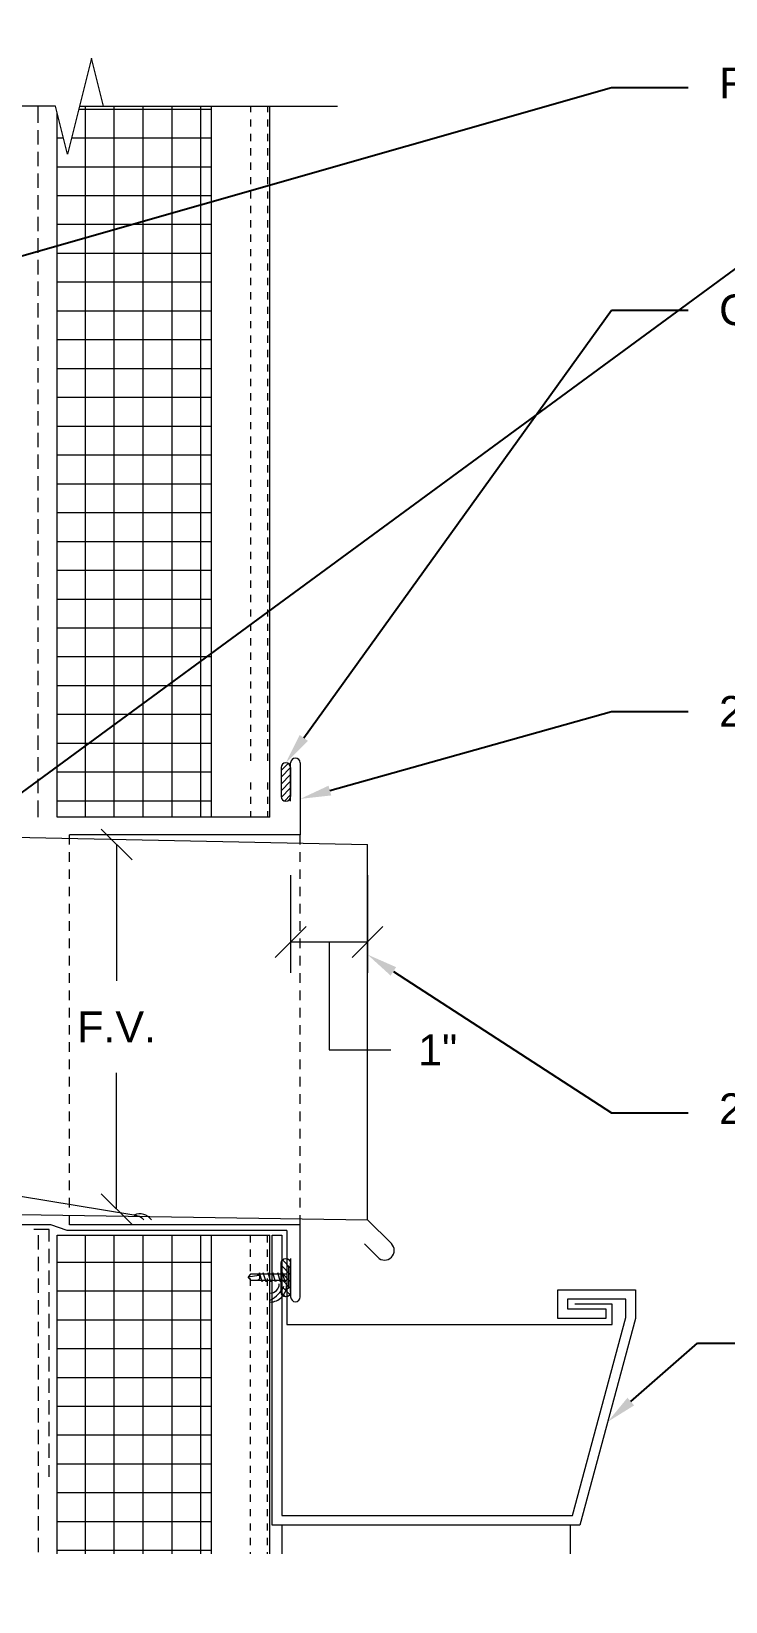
# Model space of a CAD drawing. Header units: inches. Extents: x -293 to 39679, y -468 to 198.
# Drawn here: x 127.11 to 136.13, y 16.4 to 36.83 of the extents above; entities that cross this region are included whole.
import ezdxf
from ezdxf import colors
from ezdxf.entities.mleader import LeaderData, LeaderLine
from ezdxf.enums import TextEntityAlignment as Align
from ezdxf.math import Vec2, Vec3

# ---------------------------------------------------------------- set-up
doc = ezdxf.new("R2010")
doc.units = ezdxf.units.IN
doc.header["$MEASUREMENT"] = 0
doc.linetypes.add('DASHED2', pattern=[0.375, 0.25, -0.125])
doc.layers.get('Defpoints').update_dxf_attribs({"color": 3})
for name, color, linetype, lineweight in [('NSE-By_Others', 252, 'Continuous', 0), ('NSE-Call-Outs', 51, 'Continuous', 13), ('NSE-Title', 51, 'Continuous', 9), ('nsm-Det-Dimensions', 51, 'Continuous', 9), ('nsm-Det-Obj_02_Flashing', 2, 'Continuous', 18), ('nsm-Det-Sealant', 143, 'Continuous', 13)]:
    doc.layers.add(name, color=color, linetype=linetype, lineweight=lineweight)
doc.layers.add('NSE-Detail Border', color=7, linetype='Continuous')
doc.styles.add('004 - NSSM - Standard', font='arial.ttf', dxfattribs={"height": 0.4})
doc.styles.add('008 - NSSM - Standard', font='arial.ttf', dxfattribs={"height": 0.8})
doc.styles.add('Anno - NSSM - Standard', font='arial.ttf', dxfattribs={"height": 0.1})
doc.dimstyles.new('004 - NSSM - Standard', dxfattribs={"dimtxt": 0.4, "dimasz": 0.4, "dimexe": 0.4, "dimexo": 0.4, "dimgap": 0.4, "dimtad": 0, "dimtih": 1, "dimtoh": 1, "dimdec": 4, "dimzin": 3, "dimdsep": 46, "dimlunit": 4, "dimtxsty": '004 - NSSM - Standard', "dimblk": 'OBLIQUE', "dimcen": 0.4, "dimclrd": 51, "dimclre": 51, "dimclrt": 256, "dimadec": 0, "dimazin": 0, "dimtfac": 0.7, "dimtdec": 4, "dimtmove": 1, "dimatfit": 2, "dimfxl": 1, "dimtfill": 1, "dimtfillclr": 11, "dimfrac": 1, "dimtolj": 1, "dimtzin": 0, "dimlwd": 0, "dimlwe": 0, "dimarcsym": 0})

# ---------------------------------------------------------------- blocks, each defined once
blk = doc.blocks.new('*U5')
blk.add_wipeout([(8.13, 3.2), (8.13, 0), (0, 0), (0, 11.3125), (8.1719, 11.3125), (8.1719, 0), (8.13, 0), (8.13, 10.2799), (0.0419, 10.2799), (0.0419, 3.2)])
at = {"layer": 'Defpoints', "style": '008 - NSSM - Standard'}
blk.add_attdef('DETAIL_NUMBER', text='', height=0.2179, dxfattribs=at).set_placement((0.625, 0.5668), align=Align.MIDDLE_CENTER)
at = {"layer": 'NSE-Title', "style": '004 - NSSM - Standard'}
for tag, p in [('DETAIL_DESCRIPTION', (1.1292, 0.6197)), ('ARCH_REF', (2.1968, 0.3884))]:
    blk.add_attdef(tag, p, '', height=0.1341, dxfattribs=at)
blk = doc.blocks.new('_Oblique')
at = {"color": 0, "linetype": 'ByBlock', "lineweight": -2}
blk.add_line((-0.5, -0.5), (0.5, 0.5), dxfattribs=at)
blk = doc.blocks.new('*D28')
at = {"layer": 'Defpoints', "color": 0, "transparency": 16777216}
for p in [(131.48, 26.253), (128.218, 21.509), (131.48, 21.509)]:
    blk.add_point(p, dxfattribs=at)
at = {"layer": 'nsm-Det-Dimensions', "color": 51, "lineweight": 0, "transparency": 16777216}
for p, q in [((128.218, 26.253), (128.218, 24.481)), ((128.218, 21.509), (128.218, 23.281))]:
    blk.add_line(p, q, dxfattribs=at)
at = {"layer": 'nsm-Det-Dimensions', "color": 51, "lineweight": 0, "transparency": 16777216, "xscale": 0.4, "yscale": 0.4, "zscale": 0.4}
for p, rotation in [((128.218, 26.253), 90), ((128.218, 21.509), 270)]:
    blk.add_blockref('_Oblique', p, dxfattribs=dict(at, rotation=rotation))
at = {"layer": 'nsm-Det-Dimensions', "transparency": 16777216, "insert": (128.218, 23.881), "char_height": 0.4, "attachment_point": 5, "style": '004 - NSSM - Standard', "bg_fill": 3, "box_fill_scale": 1.25, "bg_fill_color": 256, "bg_fill_true_color": 13158600, "bg_fill_transparency": 0}
blk.add_mtext('\\A1;F.V.', dxfattribs=at)
blk = doc.blocks.new('*D29')
at = {"layer": 'Defpoints', "color": 0, "transparency": 16777216}
for p in [(130.48, 26.253), (131.48, 26.253), (130.48, 24.984)]:
    blk.add_point(p, dxfattribs=at)
at = {"layer": 'nsm-Det-Dimensions', "color": 51, "lineweight": 0, "transparency": 16777216}
for p, q in [((130.48, 25.853), (130.48, 24.584)), ((131.48, 25.853), (131.48, 24.584)), ((131.48, 24.984), (130.48, 24.984)), ((130.98, 24.984), (130.98, 23.581)), ((130.98, 23.581), (131.78, 23.581))]:
    blk.add_line(p, q, dxfattribs=at)
at = {"layer": 'nsm-Det-Dimensions', "color": 51, "lineweight": 0, "transparency": 16777216, "xscale": 0.4, "yscale": 0.4, "zscale": 0.4, "rotation": 180}
blk.add_blockref('_Oblique', (130.48, 24.984), dxfattribs=at)
at = {"layer": 'nsm-Det-Dimensions', "color": 51, "lineweight": 0, "transparency": 16777216, "xscale": 0.4, "yscale": 0.4, "zscale": 0.4}
blk.add_blockref('_Oblique', (131.48, 24.984), dxfattribs=at)
at = {"layer": 'nsm-Det-Dimensions', "transparency": 16777216, "insert": (132.391, 23.581), "char_height": 0.4, "attachment_point": 5, "style": '004 - NSSM - Standard', "bg_fill": 3, "box_fill_scale": 1.25, "bg_fill_color": 256, "bg_fill_true_color": 13158600, "bg_fill_transparency": 0}
blk.add_mtext('\\A1;1"', dxfattribs=at)
blk = doc.blocks.new('BUTYL')
at = {"layer": 'nsm-Det-Sealant'}
h = blk.add_hatch(dxfattribs=at)
h.set_pattern_fill('ANSI31', color=256, scale=0.5, style=0)
h.set_pattern_definition([(45, (0, -0.1875), (-0.044194, 0.044194), [])])
h.paths.add_polyline_path([(0.125, 0.1875, 1), (0, 0.1875), (0, -0.1875, 1), (0.125, -0.1875)])
for p, q in [((0, -0.1875), (0, 0.1875)), ((0.125, -0.1875), (0.125, 0.1875))]:
    blk.add_line(p, q, dxfattribs=at)
for centre, start, end in [((0.0625, 0.1875), 0, 180), ((0.0625, -0.1875), 180, 0)]:
    blk.add_arc(centre, 0.0625, start, end, dxfattribs=at)

msp = doc.modelspace()

# ---------------------------------------------------------------- block references
at = {"layer": 'NSE-Detail Border', "xscale": 4, "yscale": 4, "zscale": 4}
msp.add_blockref('*U5', (110.70038, 0.25), dxfattribs=at)

# ---------------------------------------------------------------- next in the draw order: linework, layer by layer
at = {"layer": 'NSE-By_Others'}
for points in [[(128.04813, 35.85921), (127.89313, 36.48421), (127.5798, 35.23421), (127.42313, 35.85921), (118.25313, 35.85921)], [(127.19646, 35.64087), (127.19646, 35.85921)], [(130.2098, 26.60754), (127.44646, 26.60754), (127.44646, 35.76754)], [(129.44646, 35.81754), (127.72646, 35.81754)], [(127.73646, 35.85921), (131.08813, 35.85921)], [(127.81313, 26.60754), (127.81313, 35.85921)], [(128.18813, 26.60754), (128.18813, 35.85921)], [(128.56313, 26.60754), (128.56313, 35.85921)], [(128.93813, 26.60754), (128.93813, 35.85921)], [(129.31313, 26.60754), (129.31313, 35.85921)], [(129.44646, 35.85921), (129.44646, 26.60754)], [(129.9598, 35.85921), (129.9598, 35.78087)], [(130.1798, 35.85921), (130.1798, 35.78087)], [(130.2098, 26.60754), (130.2098, 35.85921)], [(127.19646, 35.35921), (127.19646, 35.54754)], [(129.9598, 35.68754), (129.9598, 35.59421)], [(130.1798, 35.68754), (130.1798, 35.59421)], [(127.52813, 35.44254), (127.44646, 35.44254)], [(129.44646, 35.44254), (127.63146, 35.44254)], [(129.9598, 35.49921), (129.9598, 35.40587)], [(130.1798, 35.49921), (130.1798, 35.40587)], [(127.19646, 35.07754), (127.19646, 35.26587)], [(129.9598, 35.31254), (129.9598, 35.21921)], [(130.1798, 35.31254), (130.1798, 35.21921)], [(127.19646, 34.79587), (127.19646, 34.98421)], [(129.44646, 35.06754), (127.44646, 35.06754)], [(129.9598, 35.12421), (129.9598, 35.03087)], [(129.9598, 34.93754), (129.9598, 34.84421)], [(130.1798, 35.12421), (130.1798, 35.03087)], [(130.1798, 34.93754), (130.1798, 34.84421)], [(129.9598, 34.74921), (129.9598, 34.65587)], [(130.1798, 34.74921), (130.1798, 34.65587)], [(127.19646, 34.51587), (127.19646, 34.70254)], [(129.44646, 34.69254), (127.44646, 34.69254)], [(129.9598, 34.56254), (129.9598, 34.46921)], [(130.1798, 34.56254), (130.1798, 34.46921)], [(127.19646, 34.23421), (127.19646, 34.42087)], [(129.9598, 34.37421), (129.9598, 34.28087)], [(130.1798, 34.37421), (130.1798, 34.28087)], [(127.19646, 33.95254), (127.19646, 34.14087)], [(129.44646, 34.31754), (127.44646, 34.31754)], [(129.9598, 34.18754), (129.9598, 34.09421)], [(130.1798, 34.18754), (130.1798, 34.09421)], [(129.44646, 33.94254), (127.44646, 33.94254)], [(129.9598, 33.99921), (129.9598, 33.90587)], [(130.1798, 33.99921), (130.1798, 33.90587)], [(127.19646, 33.67087), (127.19646, 33.85921)], [(129.9598, 33.81254), (129.9598, 33.71921)], [(130.1798, 33.81254), (130.1798, 33.71921)], [(127.19646, 33.39087), (127.19646, 33.57754)], [(129.44646, 33.56754), (127.44646, 33.56754)], [(129.9598, 33.62421), (129.9598, 33.53087)], [(130.1798, 33.62421), (130.1798, 33.53087)], [(129.9598, 33.43754), (129.9598, 33.34421)], [(130.1798, 33.43754), (130.1798, 33.34421)], [(127.19646, 33.10921), (127.19646, 33.29587)], [(129.44646, 33.19254), (127.44646, 33.19254)], [(129.9598, 33.24921), (129.9598, 33.15587)], [(130.1798, 33.24921), (130.1798, 33.15587)], [(127.19646, 32.82754), (127.19646, 33.01587)], [(129.9598, 33.06254), (129.9598, 32.96921)], [(130.1798, 33.06254), (130.1798, 32.96921)], [(127.19646, 32.54587), (127.19646, 32.73421)], [(129.44646, 32.81754), (127.44646, 32.81754)], [(129.9598, 32.87421), (129.9598, 32.78087)], [(129.9598, 32.68754), (129.9598, 32.59254)], [(130.1798, 32.87421), (130.1798, 32.78087)], [(130.1798, 32.68754), (130.1798, 32.59254)], [(129.9598, 32.49921), (129.9598, 32.40587)], [(130.1798, 32.49921), (130.1798, 32.40587)], [(127.19646, 32.26587), (127.19646, 32.45254)], [(129.44646, 32.44254), (127.44646, 32.44254)], [(129.9598, 32.31254), (129.9598, 32.21754)], [(130.1798, 32.31254), (130.1798, 32.21754)], [(127.19646, 31.98421), (127.19646, 32.17087)], [(129.9598, 32.12421), (129.9598, 32.03087)], [(130.1798, 32.12421), (130.1798, 32.03087)], [(127.19646, 31.70254), (127.19646, 31.89087)], [(129.44646, 32.06754), (127.44646, 32.06754)], [(129.9598, 31.93754), (129.9598, 31.84254)], [(130.1798, 31.93754), (130.1798, 31.84254)], [(129.44646, 31.69254), (127.44646, 31.69254)], [(129.9598, 31.74921), (129.9598, 31.65587)], [(130.1798, 31.74921), (130.1798, 31.65587)], [(127.19646, 31.42087), (127.19646, 31.60921)], [(129.9598, 31.56254), (129.9598, 31.46754)], [(130.1798, 31.56254), (130.1798, 31.46754)], [(127.19646, 31.14087), (127.19646, 31.32754)], [(129.44646, 31.31754), (127.44646, 31.31754)], [(129.9598, 31.37421), (129.9598, 31.28087)], [(130.1798, 31.37421), (130.1798, 31.28087)], [(129.9598, 31.18754), (129.9598, 31.09254)], [(130.1798, 31.18754), (130.1798, 31.09254)], [(127.19646, 30.85921), (127.19646, 31.04587)], [(129.44646, 30.94254), (127.44646, 30.94254)], [(129.9598, 30.99921), (129.9598, 30.90587)], [(130.1798, 30.99921), (130.1798, 30.90587)], [(127.19646, 30.57754), (127.19646, 30.76421)], [(129.9598, 30.81254), (129.9598, 30.71754)], [(130.1798, 30.81254), (130.1798, 30.71754)], [(127.19646, 30.29587), (127.19646, 30.48421)], [(129.44646, 30.56754), (127.44646, 30.56754)], [(129.9598, 30.62421), (129.9598, 30.53087)], [(130.1798, 30.62421), (130.1798, 30.53087)], [(129.9598, 30.43754), (129.9598, 30.34254)], [(129.9598, 30.24921), (129.9598, 30.15587)], [(130.1798, 30.43754), (130.1798, 30.34254)], [(130.1798, 30.24921), (130.1798, 30.15587)], [(127.19646, 30.01421), (127.19646, 30.20254)], [(129.44646, 30.19254), (127.44646, 30.19254)], [(129.9598, 30.06254), (129.9598, 29.96754)], [(130.1798, 30.06254), (130.1798, 29.96754)], [(127.19646, 29.73421), (127.19646, 29.92087)], [(129.9598, 29.87421), (129.9598, 29.78087)], [(130.1798, 29.87421), (130.1798, 29.78087)], [(127.19646, 29.45254), (127.19646, 29.63921)], [(129.44646, 29.81754), (127.44646, 29.81754)], [(129.9598, 29.68754), (129.9598, 29.59254)], [(130.1798, 29.68754), (130.1798, 29.59254)], [(129.44646, 29.44254), (127.44646, 29.44254)], [(129.9598, 29.49921), (129.9598, 29.40587)], [(130.1798, 29.49921), (130.1798, 29.40587)], [(127.19646, 29.17087), (127.19646, 29.35921)], [(129.9598, 29.31254), (129.9598, 29.21754)], [(130.1798, 29.31254), (130.1798, 29.21754)], [(127.19646, 28.88921), (127.19646, 29.07754)], [(129.44646, 29.06754), (127.44646, 29.06754)], [(129.9598, 29.12421), (129.9598, 29.03087)], [(130.1798, 29.12421), (130.1798, 29.03087)], [(129.9598, 28.93754), (129.9598, 28.84254)], [(130.1798, 28.93754), (130.1798, 28.84254)], [(127.19646, 28.60921), (127.19646, 28.79587)], [(129.44646, 28.69254), (127.44646, 28.69254)], [(129.9598, 28.74921), (129.9598, 28.65587)], [(130.1798, 28.74921), (130.1798, 28.65587)], [(127.19646, 28.32754), (127.19646, 28.51421)], [(129.9598, 28.56087), (129.9598, 28.46754)], [(130.1798, 28.56087), (130.1798, 28.46754)], [(127.19646, 28.04587), (127.19646, 28.23421)], [(129.44646, 28.31754), (127.44646, 28.31754)], [(129.9598, 28.37421), (129.9598, 28.28087)], [(130.1798, 28.37421), (130.1798, 28.28087)], [(129.9598, 28.18587), (129.9598, 28.09254)], [(129.9598, 27.99921), (129.9598, 27.90587)], [(130.1798, 28.18587), (130.1798, 28.09254)], [(130.1798, 27.99921), (130.1798, 27.90587)], [(127.19646, 27.76421), (127.19646, 27.95254)], [(129.44646, 27.94254), (127.44646, 27.94254)], [(129.9598, 27.81087), (129.9598, 27.71754)], [(130.1798, 27.81087), (130.1798, 27.71754)], [(127.19646, 27.48421), (127.19646, 27.67087)], [(129.9598, 27.62421), (129.9598, 27.53087)], [(130.1798, 27.62421), (130.1798, 27.53087)], [(127.19646, 27.20254), (127.19646, 27.38921)], [(129.44646, 27.56754), (127.44646, 27.56754)], [(129.9598, 27.43587), (129.9598, 27.34254)], [(130.1798, 27.43587), (130.1798, 27.34254)], [(129.44646, 27.19254), (127.44646, 27.19254)], [(127.19646, 26.92087), (127.19646, 27.10921)], [(129.9598, 27.06087), (129.9598, 26.96754)], [(130.1798, 27.06087), (130.1798, 26.96754)], [(127.19646, 26.60754), (127.19646, 26.82754)], [(129.44646, 26.81754), (127.44646, 26.81754)], [(129.9598, 26.87421), (129.9598, 26.78087)], [(130.1798, 26.87421), (130.1798, 26.78087)], [(129.9598, 26.68587), (129.9598, 26.60754)], [(130.1798, 26.68587), (130.1798, 26.60754)], [(127.3398, 21.08587), (127.3398, 21.24254), (127.1398, 21.24254)], [(127.19646, 21.17087), (127.19646, 20.98254)], [(127.44646, 17.02587), (127.44646, 21.17087), (130.2098, 21.17087)], [(127.81313, 17.02587), (127.81313, 21.17087)], [(128.18813, 17.02587), (128.18813, 21.17087)], [(128.56313, 17.02587), (128.56313, 21.17087)], [(128.93813, 17.02587), (128.93813, 21.17087)], [(129.31313, 17.02587), (129.31313, 21.17087)], [(129.44646, 21.17087), (129.44646, 17.02587)], [(129.9598, 21.07587), (129.9598, 21.17087)], [(130.1798, 21.07587), (130.1798, 21.17087)], [(130.2098, 17.02587), (130.2098, 21.17087)], [(127.19646, 20.88754), (127.19646, 20.70087)], [(127.3398, 20.80421), (127.3398, 20.99254)], [(129.9598, 20.88754), (129.9598, 20.98254)], [(130.1798, 20.88754), (130.1798, 20.98254)], [(127.3398, 20.52254), (127.3398, 20.71087)], [(129.44646, 20.81587), (127.44646, 20.81587)], [(130.42813, 20.66087), (129.95813, 20.66087), (129.92813, 20.62921)], [(130.42813, 20.58087), (129.96813, 20.58087), (129.92813, 20.62921), (130.06813, 20.64921)], [(129.9598, 20.70087), (129.9598, 20.79421)], [(130.11646, 20.58087), (130.11146, 20.56254), (130.07646, 20.67921), (130.07146, 20.66087)], [(130.1648, 20.58087), (130.1598, 20.56254), (130.1248, 20.67921), (130.1198, 20.66087)], [(130.1798, 20.70087), (130.1798, 20.79421)], [(130.22646, 20.58087), (130.22146, 20.56254), (130.18813, 20.67921), (130.18313, 20.66087)], [(130.2898, 20.58087), (130.2848, 20.56254), (130.2498, 20.67921), (130.2448, 20.66087)], [(130.35146, 20.58087), (130.34646, 20.56254), (130.31313, 20.67921), (130.30813, 20.66087)], [(130.4148, 20.58087), (130.4098, 20.56254), (130.3748, 20.67921), (130.3698, 20.66087)], [(127.19646, 20.60754), (127.19646, 20.41921)], [(129.44646, 20.44087), (127.44646, 20.44087)], [(129.9598, 20.51254), (129.9598, 20.60754)], [(130.1798, 20.51254), (130.1798, 20.60754)], [(127.19646, 20.32587), (127.19646, 20.13754)], [(127.3398, 20.24254), (127.3398, 20.42921)], [(129.9598, 20.32587), (129.9598, 20.41921)], [(129.9598, 20.13754), (129.9598, 20.23254)], [(130.1798, 20.32587), (130.1798, 20.41921)], [(130.1798, 20.13754), (130.1798, 20.23254)], [(127.19646, 20.04421), (127.19646, 19.85754)], [(127.3398, 19.96087), (127.3398, 20.14754)], [(129.44646, 20.06587), (127.44646, 20.06587)], [(129.9598, 19.95087), (129.9598, 20.04421)], [(130.1798, 19.95087), (130.1798, 20.04421)], [(127.3398, 19.67921), (127.3398, 19.86754)], [(129.9598, 19.76254), (129.9598, 19.85754)], [(130.1798, 19.76254), (130.1798, 19.85754)], [(127.19646, 19.76254), (127.19646, 19.57587)], [(129.44646, 19.69087), (127.44646, 19.69087)], [(129.9598, 19.57587), (129.9598, 19.66921)], [(130.1798, 19.57587), (130.1798, 19.66921)], [(127.19646, 19.48254), (127.19646, 19.29421)], [(127.3398, 19.39754), (127.3398, 19.58587)], [(129.9598, 19.38754), (129.9598, 19.48254)], [(130.1798, 19.38754), (130.1798, 19.48254)], [(127.3398, 19.11754), (127.3398, 19.30421)], [(129.44646, 19.31587), (127.44646, 19.31587)], [(129.9598, 19.20087), (129.9598, 19.29421)], [(130.1798, 19.20087), (130.1798, 19.29421)], [(127.19646, 19.20087), (127.19646, 19.01254)], [(127.3398, 18.83587), (127.3398, 19.02254)], [(129.9598, 19.01254), (129.9598, 19.10754)], [(130.1798, 19.01254), (130.1798, 19.10754)], [(127.19646, 18.91921), (127.19646, 18.73254)], [(129.44646, 18.94087), (127.44646, 18.94087)], [(129.9598, 18.82587), (129.9598, 18.91921)], [(130.1798, 18.82587), (130.1798, 18.91921)], [(127.19646, 18.63754), (127.19646, 18.45087)], [(127.3398, 18.55421), (127.3398, 18.74254)], [(129.9598, 18.63754), (129.9598, 18.73254)], [(130.1798, 18.63754), (130.1798, 18.73254)], [(127.3398, 18.27254), (127.3398, 18.46087)], [(129.44646, 18.56587), (127.44646, 18.56587)], [(129.9598, 18.45087), (129.9598, 18.54421)], [(130.1798, 18.45087), (130.1798, 18.54421)], [(127.19646, 18.35587), (127.19646, 18.16921)], [(129.44646, 18.19087), (127.44646, 18.19087)], [(129.9598, 18.26254), (129.9598, 18.35587)], [(130.1798, 18.26254), (130.1798, 18.35587)], [(127.19646, 18.07587), (127.19646, 17.88754)], [(127.3398, 18.02421), (127.3398, 18.17921)], [(129.9598, 18.07587), (129.9598, 18.16921)], [(129.9598, 17.88754), (129.9598, 17.98087)], [(130.1798, 18.07587), (130.1798, 18.16921)], [(130.1798, 17.88754), (130.1798, 17.98087)], [(127.19646, 17.79421), (127.19646, 17.60587)], [(129.44646, 17.81587), (127.44646, 17.81587)], [(129.9598, 17.70087), (129.9598, 17.79421)], [(130.1798, 17.70087), (130.1798, 17.79421)], [(129.9598, 17.51254), (129.9598, 17.60587)], [(130.1798, 17.51254), (130.1798, 17.60587)], [(127.19646, 17.51254), (127.19646, 17.32587)], [(129.44646, 17.44087), (127.44646, 17.44087)], [(129.9598, 17.32587), (129.9598, 17.41921)], [(130.1798, 17.32587), (130.1798, 17.41921)], [(130.3648, 17.39587), (130.3648, 17.02587)], [(134.1148, 17.39587), (134.1148, 17.02587)], [(127.19646, 17.23087), (127.19646, 17.04421)], [(129.9598, 17.13754), (129.9598, 17.23087)], [(130.1798, 17.13754), (130.1798, 17.23087)], [(129.44646, 17.06587), (127.44646, 17.06587)], [(129.9598, 17.02587), (129.9598, 17.04421)], [(130.1798, 17.02587), (130.1798, 17.04421)]]:
    msp.add_lwpolyline(points, dxfattribs=at)
msp.add_lwpolyline([(130.2398, 21.17087), (130.3648, 21.17087), (130.3648, 17.52087), (134.1448, 17.52087), (134.83646, 20.10087), (134.83646, 20.33587), (134.07813, 20.33587), (134.07813, 20.21087), (134.57813, 20.21087), (134.57813, 20.08587), (133.95313, 20.08587), (133.95313, 20.46087), (134.96146, 20.46087), (134.96146, 20.08587), (134.2398, 17.39587), (130.2398, 17.39587)], close=True, dxfattribs=at)
msp.add_lwpolyline([(130.42813, 20.48587, 0.54220796), (130.45813, 20.48587), (130.45813, 20.75421, 0.54220796), (130.42929, 20.75625)], format="xyb", dxfattribs=at)
for centre, radius, start, end in [((130.04063, 20.62172), 0.03916, 267.719092, 90.927982), ((130.21296, 20.53612), 0.11917, 269.999999, 0.000001), ((130.21296, 20.51446), 0.21417, 269.999996, 0.000004), ((130.03295, 20.68613), 0.4025, 296.674808, 333.325192)]:
    msp.add_arc(centre, radius, start, end, dxfattribs=at)
at = {"layer": 'nsm-Det-Obj_02_Flashing'}
for p, q in [((130.4798, 26.81514), (130.4798, 27.31514)), ((119.51788, 26.50264), (131.4798, 26.25264)), ((131.4798, 21.36916), (131.4798, 26.25264)), ((115.5018, 21.61916), (131.4798, 21.36916)), ((131.4798, 21.36916), (131.78915, 21.0598)), ((131.43896, 21.05644), (131.61238, 20.88302)), ((130.4798, 20.86671), (130.4798, 20.36671))]:
    msp.add_line(p, q, dxfattribs=at)
for centre, radius, start, end in [((130.5423, 27.31514), 0.0625, 0, 180), ((131.70077, 20.97141), 0.125, 225, 45), ((130.5423, 20.36671), 0.0625, 180, 0)]:
    msp.add_arc(centre, radius, start, end, dxfattribs=at)

# ---------------------------------------------------------------- next in the draw order: block references
at = {"rotation": 180}
msp.add_blockref('BUTYL', (130.4798, 27.06514), dxfattribs=at)
msp.add_blockref('BUTYL', (130.4798, 27.06514), dxfattribs=at)
at = {"xscale": -1}
msp.add_blockref('BUTYL', (130.4798, 20.61671), dxfattribs=at)
msp.add_blockref('BUTYL', (130.4798, 20.61671), dxfattribs=at)

# ---------------------------------------------------------------- next in the draw order: leaders
at = {"layer": 'NSE-Call-Outs'}
ml = msp.add_multileader_mtext('Standard', dxfattribs=at)
ml.set_content('Reglet & Counter Flashing Not by Northshore Exteriors ', color=256, style='Anno - NSSM - Standard')
ml.set_leader_properties(color=51)
ml.build(insert=Vec2(0, 0))
ml.multileader.update_dxf_attribs({"dogleg_length": 0.25, "arrow_head_size": 0.4, "scale": 4})
ctx = ml.context
ctx.base_point, ctx.scale, ctx.char_height, ctx.arrow_head_size, ctx.landing_gap_size, ctx.plane_origin = Vec3(135.6486, 36.10159), 4, 0.4, 0.4, 0.4, Vec3(122.3548, 32.40782)
notes = []
notes.append((ctx, [(1, (1, 1, 0), (134.6486, 36.10159), (1, 0), 1, [(0, [(118.39213, 31.45861)], 0, [])])]))
ctx.mtext.insert, ctx.mtext.width, ctx.mtext.flow_direction = Vec3(136.0486, 36.36039), 7, 5
ml = msp.add_multileader_mtext('Standard', dxfattribs=at)
ml.set_content('Continuous Sealant at Wall & Escutcheon', color=256, style='Anno - NSSM - Standard')
ml.set_leader_properties(color=51)
ml.build(insert=Vec2(0, 0))
ml.multileader.update_dxf_attribs({"dogleg_length": 0.25, "arrow_head_size": 0.4, "scale": 4})
ctx = ml.context
ctx.base_point, ctx.scale, ctx.char_height, ctx.arrow_head_size, ctx.landing_gap_size, ctx.plane_origin = Vec3(135.6486, 33.20536), 4, 0.4, 0.4, 0.4, Vec3(130.4173, 28.57132)
notes.append((ctx, [(0, (1, 1, 0), (134.6486, 33.20536), (1, 0), 1, [(0, [(130.4173, 27.31514)], 0, [])])]))
ctx.mtext.insert, ctx.mtext.width, ctx.mtext.flow_direction = Vec3(136.0486, 33.41), 7, 5
ml = msp.add_multileader_mtext('Standard', dxfattribs=at)
ml.set_content('24 ga Stainless Steel Escutcheon', color=256, style='Anno - NSSM - Standard')
ml.set_leader_properties(color=51)
ml.build(insert=Vec2(0, 0))
ml.multileader.update_dxf_attribs({"dogleg_length": 0.25, "arrow_head_size": 0.4, "scale": 4})
ctx = ml.context
ctx.base_point, ctx.scale, ctx.char_height, ctx.arrow_head_size, ctx.landing_gap_size, ctx.plane_origin = Vec3(135.6486, 27.9819), 4, 0.4, 0.4, 0.4, Vec3(130.6048, 27.85257)
notes.append((ctx, [(0, (1, 1, 0), (134.6486, 27.9819), (1, 0), 1, [(0, [(130.6048, 26.84639)], 0, [])])]))
ctx.mtext.insert, ctx.mtext.width, ctx.mtext.flow_direction = Vec3(136.0486, 28.18517), 7, 5
ml = msp.add_multileader_mtext('Standard', dxfattribs=at)
ml.set_content('24 ga Stainless Steel  Scupper, All Joints Fully Soldered in Shop', color=256, style='Anno - NSSM - Standard')
ml.set_leader_properties(color=51)
ml.build(insert=Vec2(0, 0))
ml.multileader.update_dxf_attribs({"dogleg_length": 0.25, "arrow_head_size": 0.4, "scale": 4})
ctx = ml.context
ctx.base_point, ctx.scale, ctx.char_height, ctx.arrow_head_size, ctx.landing_gap_size, ctx.plane_origin = Vec3(135.6486, 22.75994), 4, 0.4, 0.4, 0.4, Vec3(129.90859, 27.50882)
notes.append((ctx, [(0, (1, 1, 0), (134.6486, 22.75994), (1, 0), 1, [(0, [(131.4798, 24.82016)], 0, [])])]))
ctx.mtext.insert, ctx.mtext.width, ctx.mtext.flow_direction = Vec3(136.0486, 23.01546), 7, 5
ml = msp.add_multileader_mtext('Standard', dxfattribs=at)
ml.set_content('Conductor Box and Downspout Not by Northshore Exteriors ', color=256, style='Anno - NSSM - Standard')
ml.set_leader_properties(color=51)
ml.build(insert=Vec2(0, 0))
ml.multileader.update_dxf_attribs({"dogleg_length": 0.25, "arrow_head_size": 0.4, "scale": 4})
ctx = ml.context
ctx.base_point, ctx.scale, ctx.char_height, ctx.arrow_head_size, ctx.landing_gap_size, ctx.plane_origin = Vec3(136.76636, 19.76588), 4, 0.4, 0.4, 0.4, Vec3(134.60063, 18.74087)
notes.append((ctx, [(0, (1, 1, 0), (135.76636, 19.76588), (1, 0), 1, [(0, [(134.60063, 18.74087)], 0, [])])]))
ctx.mtext.insert, ctx.mtext.width, ctx.mtext.flow_direction = Vec3(137.16636, 19.96915), 5.8422037, 5
for ctx, leaders in notes:
    for number, flags, end, landing, length, lines in leaders:
        leader = LeaderData()
        leader.index, (leader.has_last_leader_line, leader.has_dogleg_vector, leader.attachment_direction) = number, flags
        leader.last_leader_point, leader.dogleg_vector, leader.dogleg_length = Vec3(end), Vec3(landing), length
        for number, points, colour, breaks in lines:
            line = LeaderLine()
            line.index, line.vertices, line.color, line.breaks = number, Vec3.list(points), colors.encode_raw_color(colour), breaks
            leader.lines.append(line)
        ctx.leaders.append(leader)

# ---------------------------------------------------------------- next in the draw order: dimensions: what is measured, and where the dimension line sits
at = {"layer": 'nsm-Det-Dimensions'}
dim = msp.add_linear_dim(base=(128.21807, 21.50882), p1=(131.4798, 26.25264), p2=(131.4798, 21.50882), angle=90, text='F.V.', dimstyle='004 - NSSM - Standard', override={"dimse1": 1, "dimse2": 1}, dxfattribs=at)
dim.commit()
dim.dimension.update_dxf_attribs({"geometry": '*D28', "text_midpoint": (128.21807, 23.88073)})

# ---------------------------------------------------------------- next in the draw order: linework, layer by layer
at = {"layer": 'NSE-By_Others'}
for points in [[(128.44146, 21.42921), (126.94146, 21.67921), (126.62146, 21.74254), (118.55646, 21.74254), (118.36313, 21.67921), (114.55813, 21.67921)], [(130.42813, 21.23254), (127.57646, 21.23254), (127.36146, 21.30421), (125.82813, 21.30421)], [(130.42813, 21.23254), (130.42813, 20.00921), (134.6598, 20.00921), (134.6598, 20.27254), (134.17313, 20.27254)]]:
    msp.add_lwpolyline(points, dxfattribs=at)
msp.add_lwpolyline([(128.67235, 21.36817, 0.35694084), (128.44455, 21.43199, -0.23558628), (128.57038, 21.36922)], format="xyb", dxfattribs=at)
at = {"layer": 'nsm-Det-Obj_02_Flashing'}
for p, q in [((130.6048, 27.31514), (130.6048, 26.37764)), ((130.6048, 26.37764), (127.6048, 26.37764)), ((130.6048, 21.30421), (127.6048, 21.30421)), ((130.6048, 20.36671), (130.6048, 21.30421))]:
    msp.add_line(p, q, dxfattribs=at)
at = {"layer": 'nsm-Det-Obj_02_Flashing', "color": 5, "linetype": 'DASHED2', "lineweight": 0, "ltscale": 0.5}
msp.add_line((127.6048, 21.30421), (127.6048, 26.37764), dxfattribs=at)

# ---------------------------------------------------------------- next in the draw order: dimensions: what is measured, and where the dimension line sits
at = {"layer": 'nsm-Det-Dimensions'}
dim = msp.add_linear_dim(base=(130.4798, 24.98391), p1=(131.4798, 26.25264), p2=(130.4798, 26.25264), dimstyle='004 - NSSM - Standard', dxfattribs=at)
dim.commit()
dim.dimension.update_dxf_attribs({"geometry": '*D29', "text_midpoint": (132.1798, 23.58064)})

# ---------------------------------------------------------------- next in the draw order: linework, layer by layer
msp.add_line((93.00324, 1.96224), (160.00089, 51.18519))
at = {"layer": 'nsm-Det-Obj_02_Flashing', "color": 5, "linetype": 'DASHED2', "lineweight": 0, "ltscale": 0.5}
msp.add_line((130.6048, 21.30421), (130.6048, 26.37764), dxfattribs=at)

doc.saveas('drawing.dxf')
